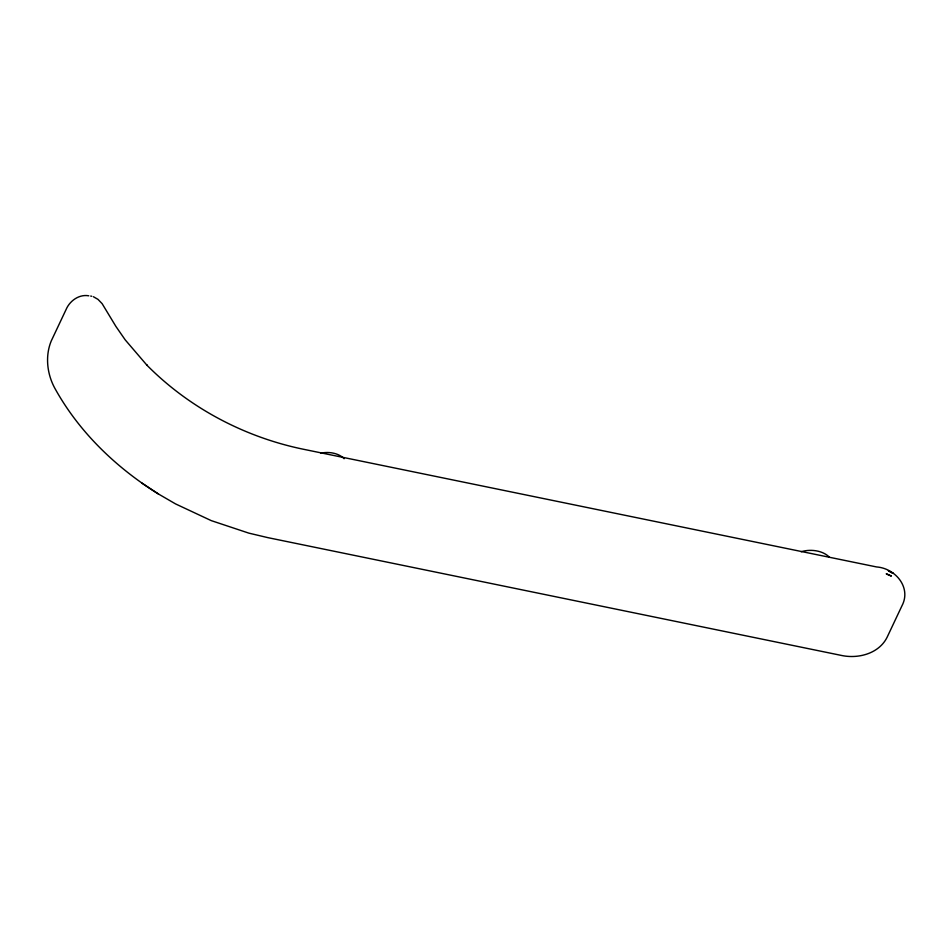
<?xml version="1.0" encoding="UTF-8"?>
<svg xmlns="http://www.w3.org/2000/svg" width="952" height="952" viewBox="0 0 952 952"><rect width="100%" height="100%" fill="white"/><g stroke="black" fill="none" stroke-linecap="round" stroke-linejoin="round"><path stroke-width="1.43" d="M91.725 296.274L90.714 296.06M88.81 295.81C79.159 294.037 69.77 300.796 66.104 309.483L51.253 340.947C45.065 355.893 47.005 373.553 54.514 387.666C78.647 431.696 115.918 467.503 158.306 493.909L175.561 503.917L211.261 520.625L248.841 533.132L267.821 537.63L841.758 655.5C858.478 658.998 879.029 653.536 887.086 637.304L901.937 605.841C911.623 587.527 895.368 568.284 876.542 566.94L302.2 448.999C243.712 436.706 188.686 407.492 146.632 364.902L147.096 365.401L125.188 339.84L115.894 326.417L102.114 303.64L97.985 299.368L93.403 296.726M889.168 571.188L893.178 573.378L888.335 570.724M141.86 483.069L158.544 494.064M320.741 453.2A19.754 12.888 0.5 0 1 344.136 458.733M801.168 551.743A21.932 14.304 0.5 0 1 829.43 557.265M891.179 575.972L886.383 573.889L891.179 575.972"/></g></svg>
